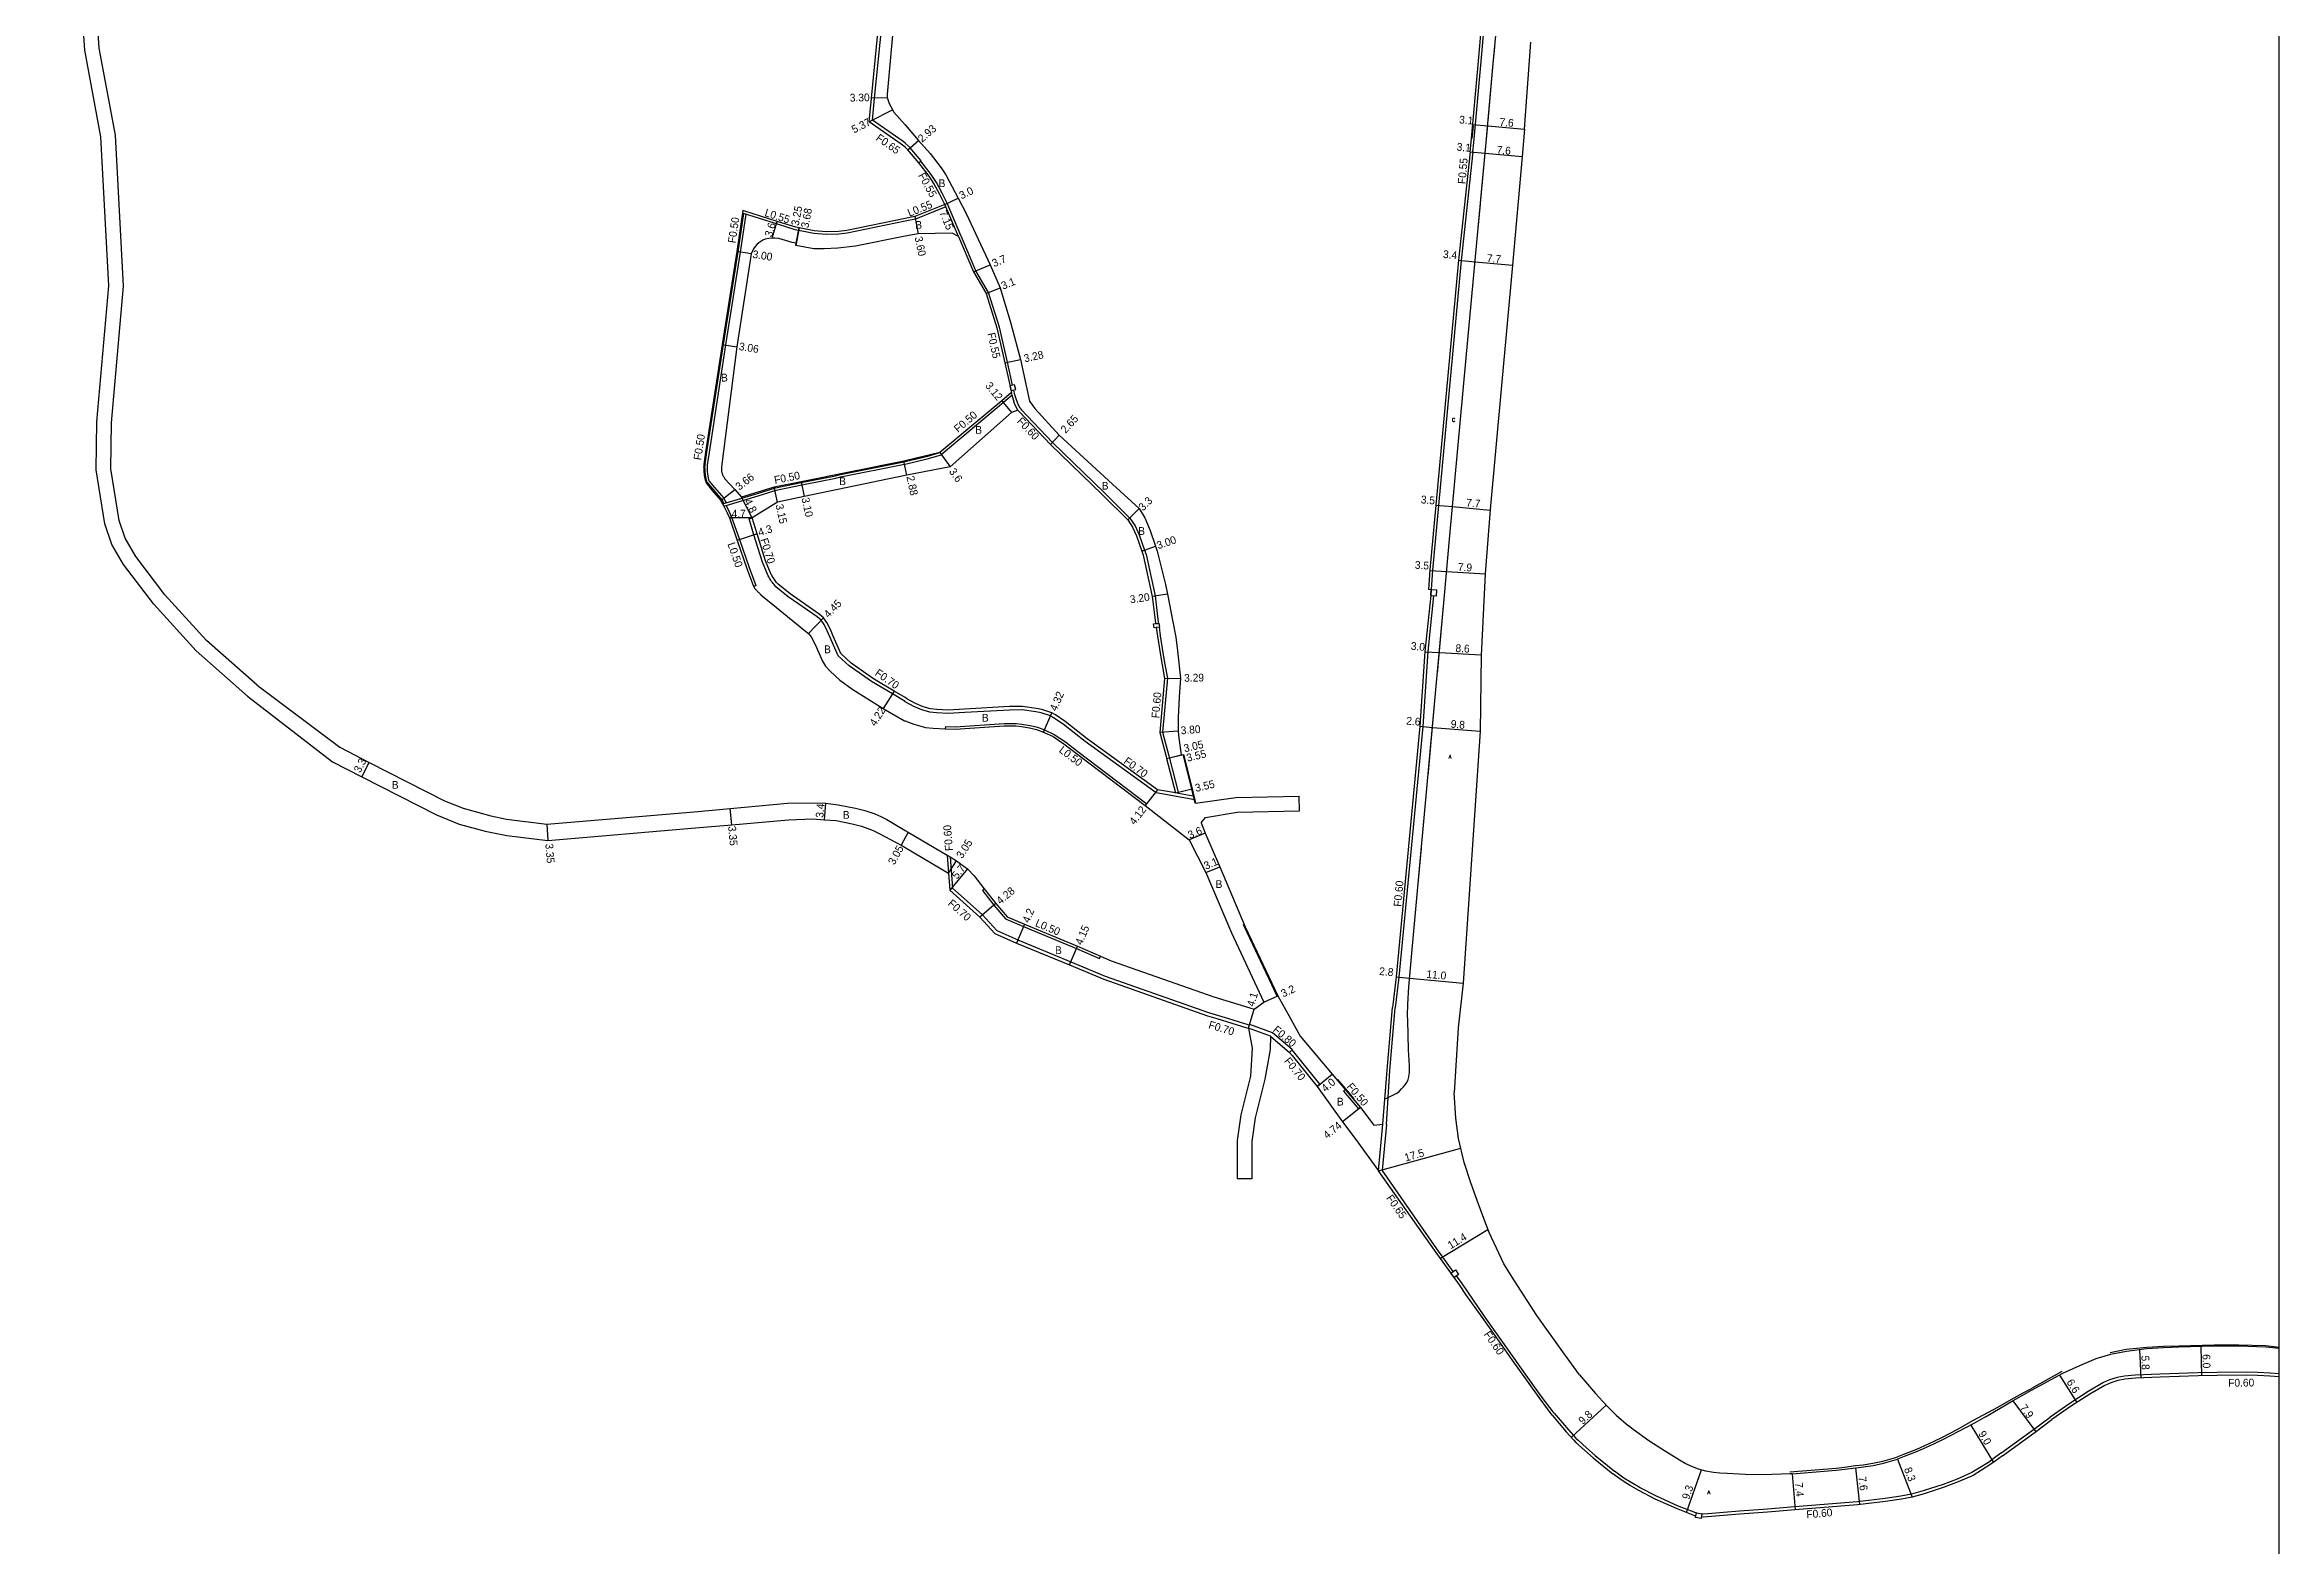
# Model space of a CAD drawing. Header units: metres. Extents: x -25600 to -24000, y -82800 to -81000.
# Drawn here: x -24458.8 to -24000, y -82554.9 to -82246.6 of the extents above; entities that cross this region are included whole.
import ezdxf

# ---------------------------------------------------------------- set-up
doc = ezdxf.new("R2010")
doc.units = ezdxf.units.M
doc.header["$LTSCALE"] = 2.5
for name, color, linetype in [('側溝・桝', 7, 'Continuous'), ('図郭', 7, 'Continuous'), ('幅員', 7, 'Continuous'), ('歩道・分離帯・安全施設', 7, 'Continuous'), ('舗装', 7, 'Continuous'), ('道路', 7, 'Continuous')]:
    doc.layers.add(name, color=color, linetype=linetype)
doc.styles.get("Standard").update_dxf_attribs({"font": ''})
doc.styles.add('YOKO_DECO', font='txt.shx', dxfattribs={"bigfont": 'extfont.shx'})
doc.styles.get('Standard').set_extended_font_data('@MS PGothic')

msp = doc.modelspace()

# ---------------------------------------------------------------- linework, layer by layer
at = {"layer": '側溝・桝'}
for points in [[(-24165.59, -82268.67), (-24165.39, -82266.72), (-24163.92, -82250.81), (-24161.98, -82228.08), (-24160.87, -82215.74), (-24159.88, -82204.61), (-24159.47, -82200)], [(-24282.15, -82266.85), (-24282.53, -82266.53), (-24288.81, -82262.14), (-24288.39, -82257.65), (-24286.87, -82242.15), (-24286.81, -82237.67), (-24285.88, -82223.69)], [(-24278.83, -82270.49), (-24281.1, -82267.81), (-24281.48, -82267.41), (-24282.15, -82266.85)], [(-24165.59, -82268.68), (-24167.96, -82290.99), (-24172.66, -82341.26), (-24173.87, -82354.58), (-24174.14, -82358.58)], [(-24279.34, -82270.9), (-24278.83, -82270.49)], [(-24273.48, -82279.21), (-24274.51, -82277.13), (-24275.72, -82274.93), (-24276.78, -82273.3), (-24278.91, -82270.55)], [(-24271.2, -82286.03), (-24273.77, -82279.95), (-24273.98, -82279.44)], [(-24270.69, -82285.81), (-24273.48, -82279.21)], [(-24315.33, -82281.31), (-24316.51, -82289.16), (-24319.5, -82308.23), (-24322.89, -82330.35), (-24323.28, -82332.88), (-24323.29, -82333.14), (-24323.3, -82333.41), (-24323.29, -82333.69), (-24323.28, -82333.96), (-24323.27, -82334.23), (-24323.24, -82334.5), (-24323.21, -82334.78), (-24323.18, -82334.99), (-24323.16, -82335.14), (-24323.14, -82335.29), (-24323.11, -82335.44), (-24323.08, -82335.58), (-24323.05, -82335.73), (-24323.02, -82335.87), (-24322.98, -82336.02), (-24322.94, -82336.15), (-24322.89, -82336.29), (-24322.84, -82336.42), (-24322.79, -82336.54), (-24321.64, -82337.95), (-24319.77, -82340.1), (-24319.5, -82340.62), (-24319.35, -82340.9)], [(-24314.85, -82281.47), (-24316.01, -82289.23), (-24319.01, -82308.31), (-24322.4, -82330.43), (-24322.78, -82332.92), (-24322.79, -82333.15), (-24322.8, -82333.42), (-24322.79, -82333.68), (-24322.78, -82333.94), (-24322.77, -82334.2), (-24322.75, -82334.46), (-24322.72, -82334.71), (-24322.69, -82334.92), (-24322.67, -82335.06), (-24322.64, -82335.21), (-24322.62, -82335.35), (-24322.59, -82335.49), (-24322.57, -82335.62), (-24322.54, -82335.75), (-24322.5, -82335.88), (-24322.47, -82336), (-24322.43, -82336.12), (-24322.38, -82336.23), (-24322.36, -82336.28), (-24321.26, -82337.62), (-24319.35, -82339.82), (-24319.05, -82340.39), (-24318.86, -82340.76)], [(-24282.15, -82282.9), (-24294.05, -82285.33), (-24295.75, -82285.53), (-24298.37, -82285.61), (-24300.91, -82285.39), (-24304.71, -82284.64), (-24308.55, -82283.46), (-24315.52, -82281.25)], [(-24273.77, -82279.95), (-24280.01, -82282.46), (-24282.15, -82282.9)], [(-24260.08, -82316.6), (-24261.14, -82311.88), (-24262.76, -82304.66), (-24265.01, -82297.51), (-24267.6, -82293.06), (-24270.57, -82286.11), (-24270.69, -82285.81)], [(-24260.19, -82318.65), (-24261.97, -82320.14), (-24274.75, -82330.88)], [(-24258.98, -82321.69), (-24259.39, -82320.96), (-24259.65, -82320.34), (-24259.9, -82319.6), (-24260.19, -82318.65), (-24260.31, -82318.1)], [(-24258.49, -82321.33), (-24258.85, -82320.69), (-24259.09, -82320.12), (-24259.33, -82319.41), (-24259.59, -82318.57), (-24259.84, -82317.57)], [(-24258.49, -82321.33), (-24258.28, -82321.56), (-24251.88, -82328.36), (-24241.2, -82338.67), (-24235.98, -82343.89), (-24234.9, -82345.46), (-24234.07, -82347.33), (-24232.99, -82350.45), (-24232.68, -82351.33), (-24230.82, -82359.88), (-24230.15, -82365.28), (-24230.11, -82365.5)], [(-24319.61, -82340.98), (-24319.35, -82340.9), (-24318.86, -82340.76), (-24312.45, -82338.84), (-24308.73, -82337.63), (-24303.47, -82336.58), (-24296.44, -82335.17), (-24295.42, -82334.93), (-24282.37, -82332.31), (-24282.15, -82332.26)], [(-24319.38, -82341.43), (-24318.89, -82341.29), (-24312.3, -82339.32), (-24308.61, -82338.12), (-24303.37, -82337.07), (-24296.33, -82335.65), (-24295.32, -82335.42), (-24282.27, -82332.8), (-24282.15, -82332.77)], [(-24282.15, -82332.26), (-24277.46, -82331.13), (-24274.99, -82330.43)], [(-24282.15, -82332.77), (-24277.33, -82331.62), (-24274.75, -82330.88)], [(-24318.89, -82341.29), (-24318.23, -82342.57), (-24317.75, -82343.66), (-24316.14, -82348.29), (-24314.16, -82354.04), (-24312.77, -82357.75), (-24313.22, -82357.97)], [(-24314.18, -82344), (-24313.51, -82343.8)], [(-24282.15, -82381.58), (-24284.73, -82380), (-24289.01, -82377.47), (-24293.63, -82374.25), (-24295.91, -82372.14), (-24297.55, -82368.41), (-24298.12, -82367.02), (-24298.79, -82365.72), (-24299.4, -82364.85), (-24300.19, -82364.15), (-24306.18, -82360.02), (-24308.66, -82357.98), (-24308.87, -82357.74), (-24309.05, -82357.53), (-24309.22, -82357.32), (-24309.39, -82357.1), (-24309.55, -82356.88), (-24309.7, -82356.65), (-24309.85, -82356.42), (-24310, -82356.19), (-24310.13, -82355.96), (-24310.24, -82355.77), (-24311.45, -82352.91), (-24313.2, -82347.29), (-24314.18, -82344)], [(-24173.64, -82359.84), (-24174.85, -82371.31), (-24175.85, -82386.67), (-24180.74, -82438.17), (-24181.49, -82444.5)], [(-24230.01, -82366.29), (-24229.74, -82368.07), (-24229.13, -82371.96), (-24228.79, -82373.94), (-24228.29, -82376.78), (-24229.26, -82387.85), (-24227.97, -82392.71), (-24226, -82400.45)], [(-24222.66, -82401.77), (-24230.6, -82400.33), (-24245.15, -82389.76), (-24249.72, -82386.24), (-24251.65, -82384.88), (-24252.3, -82384.52), (-24254.23, -82383.87), (-24255.32, -82383.66), (-24258.11, -82383.28), (-24260.71, -82383.3), (-24269.89, -82383.83), (-24273.28, -82384.04), (-24275.67, -82383.9), (-24277.04, -82383.76), (-24278.7, -82383.28), (-24280.33, -82382.57), (-24282.13, -82381.59), (-24282.15, -82381.58)], [(-24273.83, -82387.16), (-24273.81, -82386.66), (-24271.85, -82386.76), (-24261.82, -82386.06), (-24259.37, -82386.08), (-24258.18, -82386.18), (-24256.48, -82386.49), (-24254.99, -82386.84), (-24253.53, -82387.38), (-24251.52, -82388.31), (-24249.24, -82389.82), (-24246.68, -82391.8), (-24232.52, -82402.54), (-24232.82, -82402.94)], [(-24222.83, -82401.03), (-24222.99, -82401), (-24226, -82400.45), (-24226.65, -82400.34)], [(-24273.5, -82413.12), (-24273.22, -82416.82)], [(-24272.87, -82413.49), (-24272.38, -82419.9), (-24272.95, -82420.33)], [(-24272.38, -82419.9), (-24266.29, -82425.33), (-24263.29, -82428.62), (-24258.97, -82430.54), (-24248.09, -82435.01), (-24241.07, -82437.97), (-24219.82, -82445.44), (-24215.75, -82446.68)], [(-24265.91, -82420.01), (-24266.28, -82420.35), (-24263.89, -82423.39), (-24261.51, -82426.22), (-24257.81, -82427.77), (-24246.95, -82432.3), (-24242.22, -82434.32), (-24242.02, -82433.86)], [(-24183.33, -82468.44), (-24182.61, -82457.37), (-24181.49, -82444.5)], [(-24215.75, -82446.68), (-24211.76, -82447.89), (-24211.41, -82448)], [(-24211.61, -82448.68), (-24211.41, -82448), (-24211.38, -82447.91)], [(-24207.15, -82450.32), (-24211.61, -82448.68)], [(-24206.74, -82449.62), (-24211.38, -82447.91)], [(-24203.24, -82453.63), (-24202.68, -82453.05), (-24206.74, -82449.62)], [(-24202.75, -82453.13), (-24202.16, -82453.78), (-24196.97, -82460.21), (-24197.51, -82460.66)], [(-24191.78, -82461.23), (-24192.15, -82461.58), (-24189.05, -82465.24), (-24188.66, -82464.92)], [(-24184.93, -82477.99), (-24184.03, -82468.38)], [(-24183.33, -82468.44), (-24184.21, -82477.81)], [(-24169.6, -82498.61), (-24172.94, -82493.95), (-24184.21, -82477.81)], [(-24167.8, -82501.13), (-24168.93, -82499.55)], [(-24148.85, -82527.74), (-24151.54, -82524.23), (-24154.31, -82520.41), (-24157.07, -82516.45), (-24160.9, -82511.04), (-24163.23, -82507.74), (-24167.8, -82501.13)], [(-24000, -82519.66), (-24001.89, -82519.52), (-24004.43, -82519.37), (-24006.78, -82519.28), (-24012.77, -82519.38), (-24016.69, -82519.47), (-24024.51, -82519.72), (-24029.57, -82519.94), (-24031.78, -82520.14), (-24033.32, -82520.43), (-24034.83, -82520.91), (-24036.1, -82521.47), (-24039.23, -82523.31), (-24043.03, -82525.72), (-24047.04, -82528.55)], [(-24148.85, -82527.74), (-24145.97, -82531.17), (-24144.41, -82532.85), (-24143.98, -82533.28), (-24142.23, -82534.86), (-24140.47, -82536.46), (-24136.46, -82539.68)], [(-24057.17, -82535.98), (-24050.49, -82531.12), (-24047.04, -82528.55)], [(-24057.17, -82535.98), (-24058.73, -82537.11), (-24059.74, -82537.86), (-24063.12, -82539.95), (-24066.14, -82541.26), (-24068.99, -82542.36), (-24073.11, -82543.72), (-24075.54, -82544.35)], [(-24119.67, -82548.21), (-24119.81, -82548.19), (-24123.55, -82546.74), (-24127.85, -82544.81), (-24131.19, -82543.08), (-24133.07, -82542.01), (-24134.55, -82541.07), (-24136.46, -82539.68)], [(-24075.54, -82544.35), (-24077.7, -82544.78), (-24080.9, -82545.27), (-24086.63, -82545.93), (-24099.47, -82546.96)], [(-24099.47, -82546.96), (-24105.1, -82547.44), (-24110.86, -82547.88), (-24118.15, -82548.5), (-24118.54, -82548.42)]]:
    msp.add_lwpolyline(points, dxfattribs=at)
for points in [[(-24260.62, -82316.72), (-24260.4, -82317.69), (-24259.43, -82317.47), (-24259.65, -82316.5)], [(-24172.96, -82358.68), (-24174.14, -82358.59), (-24174.23, -82359.78), (-24173.05, -82359.87)], [(-24229.93, -82366.28), (-24230.01, -82366.29), (-24230.61, -82366.35), (-24231.03, -82366.4), (-24231.11, -82365.6), (-24230.71, -82365.56), (-24230.11, -82365.5), (-24230.02, -82365.49)], [(-24170.07, -82498.95), (-24169.16, -82498.29), (-24168.49, -82499.23), (-24169.4, -82499.88)], [(-24119.67, -82548.21), (-24118.54, -82548.42), (-24118.71, -82549.35), (-24119.84, -82549.14)]]:
    msp.add_lwpolyline(points, close=True, dxfattribs=at)
at = {"layer": '図郭'}
msp.add_lwpolyline([(-24800, -82800), (-24000, -82800), (-24000, -82200), (-24800, -82200)], close=True, dxfattribs=at)
at = {"layer": '幅員'}
for points in [[(-24284.69, -82260.05), (-24289.49, -82262.46)], [(-24285.74, -82257.52), (-24289.04, -82257.59)], [(-24165.6, -82263.01), (-24162.53, -82263.29)], [(-24162.53, -82263.29), (-24154.96, -82263.98)], [(-24281.58, -82268.25), (-24279.37, -82266.32)], [(-24166.13, -82268.62), (-24163.04, -82268.91)], [(-24163.04, -82268.91), (-24155.47, -82269.58)], [(-24273.98, -82279.44), (-24271.27, -82278.15)], [(-24271.2, -82286.03), (-24273.98, -82279.44)], [(-24309.46, -82286.37), (-24308.39, -82282.94)], [(-24280.17, -82281.93), (-24279.45, -82285.46)], [(-24303.87, -82284.25), (-24304.56, -82287.86)], [(-24304.48, -82287.44), (-24303.87, -82284.25)], [(-24313.74, -82289.58), (-24316.7, -82289.13)], [(-24268.09, -82293.31), (-24264.7, -82291.84)], [(-24168.5, -82290.93), (-24165.12, -82291.25)], [(-24165.12, -82291.25), (-24157.45, -82291.95)], [(-24265.51, -82297.74), (-24262.65, -82296.56)], [(-24319.7, -82308.2), (-24316.68, -82308.69)], [(-24261.68, -82312), (-24258.48, -82311.29)], [(-24262.29, -82319.76), (-24260.32, -82322.18)], [(-24250.51, -82326.83), (-24252.31, -82328.78)], [(-24281.8, -82335.03), (-24282.4, -82332.21)], [(-24274.99, -82330.43), (-24272.91, -82333.36)], [(-24319.99, -82340.25), (-24317.11, -82337.99)], [(-24308.35, -82340.62), (-24309.04, -82337.55)], [(-24303.5, -82336.44), (-24302.84, -82339.47)], [(-24313.51, -82343.8), (-24318.21, -82343.84)], [(-24313.51, -82343.8), (-24315.76, -82339.56)], [(-24236.44, -82344.27), (-24234.11, -82341.94)], [(-24173.2, -82341.21), (-24169.73, -82341.53)], [(-24169.73, -82341.53), (-24162.05, -82342.23)], [(-24312.53, -82347.09), (-24316.61, -82348.45)], [(-24233.55, -82350.64), (-24230.72, -82349.66)], [(-24174.42, -82354.61), (-24170.93, -82354.84)], [(-24170.93, -82354.84), (-24163.04, -82355.31)], [(-24228.25, -82359.53), (-24231.41, -82359.98)], [(-24298.87, -82364.39), (-24301.97, -82367.58)], [(-24175.45, -82371.33), (-24172.45, -82371.52)], [(-24172.45, -82371.52), (-24163.86, -82371.94)], [(-24284.37, -82379.4), (-24286.62, -82382.97)], [(-24228.89, -82376.81), (-24225.6, -82376.73)], [(-24253.72, -82387.85), (-24252.02, -82383.88)], [(-24226.08, -82387.62), (-24229.87, -82387.9)], [(-24176.45, -82386.62), (-24173.86, -82386.86)], [(-24173.86, -82386.86), (-24164.09, -82387.67)], [(-24393.66, -82397.03), (-24392.16, -82394.1)], [(-24228.46, -82393.23), (-24225.01, -82392.41)], [(-24228.46, -82393.23), (-24225.49, -82392.52)], [(-24298.7, -82405.85), (-24298.44, -82402.46)], [(-24230.32, -82399.67), (-24232.82, -82402.94)], [(-24226.65, -82400.34), (-24223.19, -82399.52)], [(-24355.73, -82406.76), (-24355.46, -82410.09)], [(-24317.73, -82406.88), (-24318.03, -82403.54)], [(-24281.49, -82408.42), (-24282.97, -82411.08)], [(-24220.5, -82408.57), (-24223.81, -82409.98)], [(-24273.22, -82416.82), (-24271.56, -82414.26)], [(-24269.34, -82415.92), (-24272.95, -82420.33)], [(-24220.41, -82416.69), (-24217.55, -82415.48)], [(-24263.5, -82423.07), (-24266.78, -82425.82)], [(-24257.61, -82427.31), (-24259.24, -82431.18)], [(-24248.36, -82435.66), (-24246.75, -82431.84)], [(-24181.33, -82438.11), (-24178.55, -82438.35)], [(-24178.55, -82438.35), (-24167.59, -82439.38)], [(-24208.48, -82443.34), (-24205.58, -82441.98)], [(-24211.61, -82448.68), (-24210.44, -82444.75)], [(-24197.51, -82460.66), (-24194.45, -82458.08)], [(-24188.66, -82464.92), (-24192.36, -82467.89)], [(-24184.93, -82477.99), (-24168.07, -82473.27)], [(-24172.24, -82495.92), (-24162.49, -82489.98)], [(-24028.7, -82514.7), (-24028.45, -82520.51)], [(-24016.11, -82514.07), (-24015.98, -82520.08)], [(-24045.13, -82519.92), (-24041.57, -82525.53)], [(-24145.33, -82532.69), (-24138.22, -82526.06)], [(-24054.74, -82525.2), (-24050.02, -82531.55)], [(-24063.36, -82530.19), (-24058.68, -82537.85)], [(-24121.71, -82548.12), (-24118.65, -82539.37)], [(-24100.02, -82540.17), (-24099.42, -82547.59)], [(-24087.03, -82538.97), (-24086.16, -82546.5)], [(-24078.42, -82537.2), (-24075.41, -82544.96)]]:
    msp.add_lwpolyline(points, dxfattribs=at)
at = {"layer": '歩道・分離帯・安全施設'}
for points in [[(-24183.64, -82463.19), (-24182.97, -82462.88), (-24181.17, -82461.99), (-24180.71, -82461.63), (-24180.21, -82461.14), (-24179.8, -82460.73), (-24179.46, -82460.29), (-24179.15, -82459.78), (-24178.88, -82459.22), (-24178.7, -82458.67), (-24178.62, -82458.22), (-24178.57, -82457.68), (-24178.55, -82456.88), (-24178.58, -82456.4), (-24178.77, -82453.07), (-24178.95, -82447.04), (-24178.96, -82446.08), (-24178.93, -82443.73), (-24178.7, -82440.14), (-24178.1, -82433.28), (-24176.85, -82419.71), (-24173.22, -82379.89), (-24171.38, -82359.8), (-24170.34, -82348.22), (-24167.01, -82311.72), (-24164.68, -82286.53), (-24162.84, -82266.73), (-24161.38, -82250.53), (-24159.31, -82228.19)], [(-24182.97, -82462.88), (-24181.17, -82461.99), (-24180.71, -82461.63), (-24180.21, -82461.14), (-24179.8, -82460.73), (-24179.46, -82460.29), (-24179.15, -82459.78), (-24178.88, -82459.22), (-24178.7, -82458.67), (-24178.62, -82458.22), (-24178.57, -82457.68), (-24178.55, -82456.88), (-24178.58, -82456.4), (-24178.77, -82453.07), (-24178.95, -82447.04), (-24178.96, -82446.08), (-24178.93, -82443.73), (-24178.7, -82440.14), (-24178.1, -82433.28), (-24176.85, -82419.71), (-24173.22, -82379.89), (-24171.38, -82359.8), (-24170.34, -82348.22), (-24167.01, -82311.72), (-24164.68, -82286.53), (-24162.84, -82266.73), (-24161.38, -82250.53), (-24159.31, -82228.19)], [(-24162.44, -82262.31), (-24161.38, -82250.53), (-24161.07, -82247.16)], [(-24165.5, -82263.3), (-24165.77, -82265.92)], [(-24163.92, -82278.38), (-24162.84, -82266.73), (-24162.52, -82263.18)], [(-24171.37, -82359.76), (-24170.34, -82348.22), (-24167.01, -82311.72), (-24164.68, -82286.53), (-24164.02, -82279.4)], [(-24172.85, -82375.8), (-24171.57, -82361.94)], [(-24174.75, -82396.72), (-24173.22, -82379.89), (-24173.22, -82379.83)], [(-24225.15, -82392.44), (-24223.34, -82399.55), (-24222.99, -82401), (-24222.8, -82401.81), (-24222.65, -82402.44)], [(-24178.95, -82447.03), (-24178.96, -82446.08), (-24178.93, -82443.73), (-24178.7, -82440.14), (-24178.1, -82433.28), (-24176.85, -82419.71), (-24176.11, -82411.65)], [(-24205.72, -82442.05), (-24212.43, -82427.87), (-24212.66, -82427.33)], [(-24181.17, -82461.99), (-24180.71, -82461.63), (-24180.21, -82461.14), (-24179.8, -82460.73), (-24179.46, -82460.29), (-24179.15, -82459.78), (-24178.88, -82459.22), (-24178.7, -82458.67), (-24178.62, -82458.22), (-24178.57, -82457.68), (-24178.55, -82456.88), (-24178.58, -82456.4), (-24178.77, -82453.07)], [(-24189.93, -82463.19), (-24191.67, -82461.14), (-24193.31, -82459.19)], [(-24000, -82514.22), (-24002.8, -82513.93), (-24008.31, -82513.74), (-24013.39, -82513.79), (-24020.61, -82513.98), (-24023.79, -82514.05), (-24027.23, -82514.25), (-24031.43, -82514.69), (-24034.76, -82515.31)], [(-24058.72, -82527.04), (-24055.07, -82524.94), (-24052.62, -82523.57), (-24050.87, -82522.64)], [(-24044.68, -82519.15), (-24050.87, -82522.64)], [(-24058.72, -82527.04), (-24062.99, -82529.33), (-24066.21, -82531.14), (-24069.35, -82532.78), (-24072.1, -82534.09), (-24074.52, -82535.18), (-24077.17, -82536.24), (-24078.54, -82536.76)], [(-24100.51, -82539.76), (-24091, -82539), (-24089.26, -82538.81), (-24087.03, -82538.51), (-24085.46, -82538.32), (-24083.48, -82538.02), (-24081.38, -82537.57), (-24078.54, -82536.76)]]:
    msp.add_lwpolyline(points, dxfattribs=at)
at = {"layer": '道路'}
for points in [[(-24282.15, -82267.7), (-24282.93, -82267.05), (-24289.49, -82262.46), (-24289.04, -82257.59), (-24287.52, -82242.12), (-24287.45, -82237.64), (-24286.52, -82223.6), (-24286.37, -82223.62), (-24285.97, -82220.98), (-24285.42, -82217.27), (-24285.27, -82217.29), (-24285.17, -82216.33), (-24285.02, -82214.81), (-24285.17, -82214.8), (-24284.99, -82211.14), (-24284.87, -82208.54), (-24284.48, -82200)], [(-24166.13, -82268.62), (-24165.93, -82266.67), (-24164.46, -82250.76), (-24162.52, -82228.03), (-24161.41, -82215.69), (-24160.42, -82204.56), (-24160.01, -82200)], [(-24282.15, -82263.11), (-24284.42, -82260.49), (-24284.69, -82260.05), (-24285.35, -82258.78), (-24285.74, -82257.52), (-24285.76, -82256.83), (-24284.48, -82242.39), (-24284.33, -82237.75), (-24283.3, -82224.06), (-24282.86, -82221.53), (-24282.32, -82218.01), (-24282.47, -82217.99), (-24282.33, -82216.62), (-24282.22, -82215.51), (-24282.14, -82215.52)], [(-24417.15, -82380.47), (-24427.66, -82371.15), (-24436.4, -82361.57), (-24442.58, -82353.44), (-24445.03, -82349.28), (-24446.43, -82345.09), (-24448.23, -82333.95), (-24448.07, -82324.13), (-24445.62, -82296.15), (-24447.26, -82265.54), (-24450.56, -82247.76), (-24450.79, -82243.8)], [(-24415.16, -82378.23), (-24425.55, -82369.01), (-24434.1, -82359.65), (-24440.08, -82351.77), (-24442.29, -82348.03), (-24443.51, -82344.37), (-24445.23, -82333.73), (-24445.07, -82324.29), (-24442.62, -82296.21), (-24444.28, -82265.19), (-24447.58, -82247.34), (-24447.86, -82243.23)], [(-24154.96, -82263.98), (-24153.66, -82246.11)], [(-24282.15, -82263.11), (-24279.37, -82266.32), (-24277.01, -82269), (-24274.76, -82271.91), (-24273.8, -82273.37), (-24271.27, -82278.15), (-24269.61, -82281.28), (-24264.7, -82291.84), (-24262.65, -82296.56), (-24260.42, -82303.89), (-24258.48, -82311.29), (-24256.57, -82319.88), (-24255.53, -82321.34), (-24250.51, -82326.83), (-24239.54, -82336.94), (-24234.11, -82341.94), (-24232.95, -82343.82), (-24231.84, -82346.44), (-24230.72, -82349.66), (-24230.38, -82350.64), (-24228.66, -82357.54), (-24228.25, -82359.53), (-24227.14, -82365.16), (-24226.55, -82368.34), (-24226.2, -82371.14), (-24225.6, -82376.73), (-24225.85, -82380.67), (-24226.06, -82384.84), (-24226.1, -82386.27), (-24226.08, -82387.62), (-24225.93, -82389.1), (-24225.49, -82392.52), (-24225.01, -82392.41), (-24223.19, -82399.52), (-24222.83, -82401.03), (-24222.66, -82401.77), (-24222.51, -82402.41)], [(-24154.96, -82263.98), (-24155.47, -82269.6), (-24157.45, -82291.93), (-24162.04, -82342.13), (-24163.05, -82355.36), (-24163.87, -82372.11), (-24164.09, -82387.67), (-24167.59, -82439.38), (-24168.57, -82448.57), (-24169.42, -82461.94)], [(-24273.98, -82279.44), (-24275, -82277.39), (-24276.22, -82275.16), (-24277.23, -82273.62), (-24279.34, -82270.9), (-24281.58, -82268.25), (-24281.92, -82267.89), (-24282.15, -82267.7)], [(-24166.13, -82268.62), (-24168.5, -82290.93), (-24173.2, -82341.21), (-24174.42, -82354.54), (-24174.68, -82358.55)], [(-24273.98, -82279.44), (-24280.17, -82281.93), (-24282.15, -82282.34)], [(-24315.44, -82280.7), (-24316.7, -82289.13), (-24319.7, -82308.2), (-24323.09, -82330.32), (-24323.48, -82332.86), (-24323.49, -82333.13), (-24323.5, -82333.41), (-24323.49, -82333.69), (-24323.48, -82333.97), (-24323.47, -82334.25), (-24323.44, -82334.52), (-24323.41, -82334.8), (-24323.38, -82335.02), (-24323.36, -82335.17), (-24323.33, -82335.32), (-24323.31, -82335.47), (-24323.28, -82335.62), (-24323.25, -82335.77), (-24323.21, -82335.92), (-24323.18, -82336.07), (-24323.13, -82336.22), (-24323.08, -82336.36), (-24323.03, -82336.5), (-24322.96, -82336.64), (-24321.85, -82338.12), (-24319.99, -82340.25), (-24319.74, -82340.75), (-24319.61, -82340.98), (-24319.5, -82341.2), (-24319.38, -82341.43), (-24318.68, -82342.78), (-24318.21, -82343.84), (-24316.61, -82348.45), (-24314.63, -82354.21), (-24313.4, -82357.51)], [(-24282.15, -82282.34), (-24294.13, -82284.79), (-24295.79, -82284.98), (-24298.35, -82285.06), (-24300.83, -82284.85), (-24303.87, -82284.25), (-24304.57, -82284.11), (-24308.39, -82282.94), (-24315.25, -82280.76), (-24315.44, -82280.7)], [(-24308.08, -82286.43), (-24308.88, -82286.37), (-24309.46, -82286.37), (-24310.11, -82286.43), (-24310.84, -82286.6), (-24311.35, -82286.81), (-24312.17, -82287.33), (-24312.6, -82287.71), (-24312.95, -82288.12), (-24313.26, -82288.56), (-24313.57, -82289.16), (-24313.74, -82289.58), (-24316.68, -82308.69), (-24319.85, -82333.36), (-24319.85, -82333.5), (-24319.85, -82333.63), (-24319.85, -82333.77), (-24319.85, -82333.9), (-24319.84, -82334.04), (-24319.83, -82334.17), (-24319.81, -82334.31), (-24319.78, -82334.44), (-24319.76, -82334.54), (-24319.71, -82334.69), (-24319.66, -82334.83), (-24319.6, -82334.98), (-24319.54, -82335.12), (-24319.47, -82335.27), (-24319.39, -82335.4), (-24319.31, -82335.54), (-24319.23, -82335.67), (-24319.19, -82335.73), (-24317.11, -82337.99), (-24315.76, -82339.56)], [(-24304.48, -82287.44), (-24305.36, -82287.26), (-24308.08, -82286.43)], [(-24282.15, -82285.99), (-24292.32, -82288), (-24295.93, -82288.46), (-24298.75, -82288.6), (-24300.86, -82288.54), (-24302.72, -82288.21), (-24304.56, -82287.86), (-24304.48, -82287.44)], [(-24272.48, -82285.35), (-24279.45, -82285.46), (-24282.15, -82285.99)], [(-24271.2, -82286.03), (-24272.48, -82285.35)], [(-24271.2, -82286.03), (-24268.09, -82293.31), (-24265.51, -82297.74), (-24263.29, -82304.8), (-24261.68, -82312), (-24260.53, -82317.12), (-24260.39, -82317.73), (-24260.31, -82318.1)], [(-24260.31, -82318.1), (-24262.29, -82319.76), (-24274.99, -82330.43), (-24282.15, -82332.15)], [(-24258.98, -82321.69), (-24260.32, -82322.18), (-24272.91, -82333.36), (-24281.8, -82335.03), (-24282.15, -82335.1)], [(-24258.98, -82321.69), (-24258.72, -82321.97), (-24252.31, -82328.78), (-24241.62, -82339.1), (-24236.44, -82344.27), (-24235.43, -82345.76), (-24234.63, -82347.55), (-24233.55, -82350.64), (-24233.26, -82351.5), (-24231.41, -82359.98), (-24230.74, -82365.37), (-24230.71, -82365.56)], [(-24282.15, -82332.15), (-24282.4, -82332.21), (-24303.5, -82336.44), (-24309.04, -82337.55), (-24315.76, -82339.56)], [(-24282.15, -82335.1), (-24302.84, -82339.47), (-24308.35, -82340.62), (-24313.51, -82343.8)], [(-24282.15, -82380.76), (-24284.37, -82379.4), (-24288.63, -82376.88), (-24293.19, -82373.71), (-24295.33, -82371.72), (-24296.9, -82368.14), (-24297.49, -82366.73), (-24298.19, -82365.35), (-24298.87, -82364.39), (-24299.76, -82363.59), (-24305.76, -82359.46), (-24308.17, -82357.47), (-24308.34, -82357.28), (-24308.51, -82357.09), (-24308.67, -82356.89), (-24308.83, -82356.68), (-24308.98, -82356.47), (-24309.12, -82356.26), (-24309.26, -82356.05), (-24309.4, -82355.83), (-24309.53, -82355.61), (-24309.61, -82355.46), (-24310.79, -82352.67), (-24312.53, -82347.09), (-24313.51, -82343.8)], [(-24313.4, -82357.51), (-24313.22, -82357.97), (-24313.13, -82358.11), (-24313.03, -82358.25), (-24312.93, -82358.39), (-24312.83, -82358.52), (-24312.71, -82358.64), (-24312.6, -82358.77), (-24312.48, -82358.89), (-24312.36, -82359.01), (-24312.24, -82359.13), (-24312.12, -82359.25), (-24311.99, -82359.36), (-24311.87, -82359.48), (-24311.75, -82359.6), (-24311.74, -82359.61), (-24308.54, -82362.27), (-24302.9, -82366.8), (-24301.97, -82367.58), (-24301.45, -82368.27), (-24300.63, -82369.85), (-24299.1, -82373.26), (-24298.46, -82374.31), (-24297.52, -82375.34), (-24295.57, -82377.14), (-24292.89, -82379.07), (-24290.14, -82380.81), (-24286.62, -82382.97), (-24282.26, -82385.49), (-24282.15, -82385.53)], [(-24174.23, -82359.78), (-24175.44, -82371.26), (-24176.45, -82386.62), (-24181.33, -82438.11), (-24182.08, -82444.43)], [(-24174.23, -82359.78), (-24174.14, -82358.59), (-24174.68, -82358.55)], [(-24230.61, -82366.35), (-24231.03, -82366.4), (-24231.11, -82365.6), (-24230.71, -82365.56)], [(-24230.61, -82366.35), (-24230.33, -82368.16), (-24229.72, -82372.06), (-24229.38, -82374.04), (-24228.89, -82376.81), (-24229.87, -82387.9), (-24228.55, -82392.86), (-24228.46, -82393.23), (-24226.65, -82400.34)], [(-24417.15, -82380.47), (-24399.73, -82393.93)], [(-24415.16, -82378.23), (-24398.2, -82390.95)], [(-24226.65, -82400.34), (-24230.32, -82399.67), (-24244.73, -82389.2), (-24249.3, -82385.67), (-24251.27, -82384.28), (-24252.02, -82383.88), (-24254.05, -82383.19), (-24255.2, -82382.97), (-24258.07, -82382.58), (-24260.73, -82382.6), (-24269.93, -82383.14), (-24273.28, -82383.34), (-24275.61, -82383.21), (-24276.9, -82383.07), (-24278.46, -82382.62), (-24280.02, -82381.94), (-24281.78, -82380.99), (-24282.15, -82380.76)], [(-24282.15, -82385.53), (-24280.38, -82386.24), (-24277.92, -82386.88), (-24276.4, -82387.03), (-24273.83, -82387.16), (-24271.84, -82387.26), (-24261.81, -82386.56), (-24259.4, -82386.58), (-24258.25, -82386.68), (-24256.58, -82386.98), (-24255.13, -82387.32), (-24253.72, -82387.85), (-24251.76, -82388.75), (-24249.54, -82390.23), (-24246.98, -82392.2), (-24232.82, -82402.94), (-24223.81, -82409.98)], [(-24399.73, -82393.93), (-24393.66, -82397.03)], [(-24398.2, -82390.95), (-24392.16, -82394.1)], [(-24392.16, -82394.1), (-24376.71, -82401.94), (-24372.87, -82403.46), (-24367.2, -82405.03), (-24363.96, -82405.71), (-24355.73, -82406.76), (-24325.43, -82404.19)], [(-24393.66, -82397.03), (-24378.38, -82404.84), (-24373.67, -82406.72), (-24368.34, -82408.2), (-24363.92, -82409.08), (-24355.46, -82410.09), (-24325.14, -82407.53)], [(-24325.43, -82404.19), (-24318.03, -82403.54), (-24306.26, -82402.45), (-24300.92, -82402.37), (-24298.44, -82402.46), (-24295.89, -82402.76), (-24292.32, -82403.43), (-24290.41, -82403.91), (-24288.36, -82404.62), (-24287.12, -82405.16), (-24285.91, -82405.77), (-24282.15, -82408.02)], [(-24222.51, -82402.41), (-24214.23, -82401.26), (-24201.22, -82400.98)], [(-24201.15, -82403.98), (-24201.22, -82400.98)], [(-24325.14, -82407.53), (-24317.73, -82406.88), (-24306.07, -82405.84), (-24301.08, -82405.67), (-24298.7, -82405.85), (-24296.32, -82406.03), (-24293.03, -82406.65), (-24291.07, -82407.15), (-24288.71, -82408.05), (-24287.45, -82408.68), (-24282.97, -82411.08), (-24282.15, -82411.57)], [(-24282.15, -82408.02), (-24281.49, -82408.42), (-24273.5, -82413.12), (-24272.87, -82413.49), (-24271.56, -82414.26), (-24269.34, -82415.92), (-24267.99, -82417.37), (-24265.91, -82420.01), (-24263.5, -82423.07), (-24261.21, -82425.81), (-24257.61, -82427.31), (-24246.75, -82431.84), (-24242.02, -82433.86), (-24239.85, -82434.79), (-24218.76, -82442.21), (-24211.39, -82444.45), (-24210.44, -82444.75), (-24208.48, -82443.34)], [(-24221.34, -82406.47), (-24220.49, -82405.36), (-24213.99, -82404.26), (-24201.15, -82403.98)], [(-24221.34, -82406.47), (-24220.5, -82408.57)], [(-24282.15, -82411.57), (-24273.22, -82416.82)], [(-24223.81, -82409.98), (-24220.41, -82416.69), (-24215.13, -82429.07), (-24208.48, -82443.34)], [(-24220.5, -82408.57), (-24217.55, -82415.48), (-24212.29, -82427.81), (-24205.58, -82441.98), (-24203.01, -82446.68)], [(-24273.22, -82416.82), (-24272.95, -82420.33), (-24266.78, -82425.82), (-24263.71, -82429.2), (-24259.24, -82431.18), (-24248.36, -82435.66), (-24241.32, -82438.62), (-24220.04, -82446.11), (-24218.15, -82446.68)], [(-24184.03, -82468.38), (-24183.2, -82457.31), (-24182.08, -82444.43)], [(-24218.15, -82446.68), (-24211.96, -82448.56), (-24211.61, -82448.68)], [(-24211.61, -82448.68), (-24210.85, -82452.79), (-24211.23, -82458.48), (-24213.24, -82466.48), (-24213.98, -82471.71), (-24213.97, -82479.57)], [(-24203.01, -82446.68), (-24201.04, -82450.28), (-24194.45, -82458.08), (-24191.78, -82461.23), (-24188.66, -82464.92), (-24185.88, -82468.58)], [(-24207.15, -82450.32), (-24207.21, -82453.01), (-24208.29, -82459.11), (-24210.29, -82467.06), (-24210.98, -82471.92), (-24210.97, -82479.57)], [(-24207.15, -82450.32), (-24203.24, -82453.63), (-24202.7, -82454.24), (-24197.51, -82460.66), (-24192.36, -82467.89), (-24189.58, -82471.55), (-24184.93, -82477.99)], [(-24143.67, -82519.88), (-24146.77, -82515.64), (-24152.41, -82507.67), (-24157.05, -82500.55), (-24159.21, -82497.06), (-24162.25, -82490.61), (-24163.33, -82487.74), (-24164.67, -82484.04), (-24166.01, -82480.4), (-24167.38, -82476.27), (-24168.5, -82471.35), (-24169.04, -82467.14), (-24169.42, -82461.94)], [(-24185.88, -82468.58), (-24184.03, -82468.38)], [(-24210.97, -82479.57), (-24213.97, -82479.57)], [(-24149.32, -82528.14), (-24151.95, -82524.54), (-24154.73, -82520.71), (-24157.49, -82516.75), (-24161.33, -82511.33), (-24163.65, -82508.04), (-24166.99, -82503.35), (-24168.33, -82501.38), (-24173.42, -82494.28), (-24184.93, -82477.99)], [(-24000, -82514.44), (-24002.79, -82514.15), (-24008.29, -82513.99), (-24013.37, -82513.99), (-24020.6, -82514.19), (-24023.76, -82514.33), (-24027.21, -82514.5), (-24031.35, -82515.07), (-24034.68, -82515.7), (-24037.67, -82516.57), (-24041.03, -82518.04), (-24044.5, -82519.57), (-24051.69, -82523.5)], [(-24143.67, -82519.88), (-24140.4, -82523.67), (-24138.91, -82525.32), (-24137.93, -82526.37), (-24136.15, -82528.12), (-24133.6, -82530.32)], [(-24000, -82520.28), (-24001.93, -82520.14), (-24004.46, -82519.99), (-24006.79, -82519.9), (-24012.76, -82520.01), (-24016.67, -82520.09), (-24024.48, -82520.34), (-24029.53, -82520.56), (-24031.69, -82520.76), (-24033.17, -82521.04), (-24034.61, -82521.49), (-24035.82, -82522.02), (-24038.91, -82523.84), (-24042.68, -82526.23), (-24046.67, -82529.06)], [(-24060.31, -82528.47), (-24054.61, -82525.12), (-24051.69, -82523.5)], [(-24149.32, -82528.14), (-24146.44, -82531.58), (-24144.86, -82533.28), (-24144.41, -82533.74), (-24142.65, -82535.32), (-24140.87, -82536.94), (-24136.85, -82540.17)], [(-24100.02, -82540.17), (-24100.45, -82540.2), (-24106.03, -82540.38), (-24109.65, -82540.32), (-24113.37, -82540.1), (-24114.84, -82540.06), (-24116.18, -82539.91), (-24117.74, -82539.62), (-24119.23, -82539.21), (-24120.48, -82538.75), (-24121.99, -82538.05), (-24123.15, -82537.4), (-24126.77, -82535.15), (-24129.45, -82533.4), (-24132.65, -82531.07), (-24133.6, -82530.32)], [(-24060.31, -82528.47), (-24062.69, -82529.84), (-24065.99, -82531.54), (-24069.14, -82533.19), (-24071.91, -82534.5), (-24074.35, -82535.6), (-24077, -82536.66), (-24078.42, -82537.2)], [(-24056.8, -82536.49), (-24050.12, -82531.62), (-24046.67, -82529.06)], [(-24056.8, -82536.49), (-24058.36, -82537.61), (-24059.4, -82538.38), (-24062.84, -82540.51), (-24065.91, -82541.84), (-24068.78, -82542.95), (-24072.94, -82544.32), (-24075.41, -82544.96)], [(-24099.42, -82547.58), (-24105.05, -82548.07), (-24110.81, -82548.5), (-24118.19, -82549.12), (-24118.66, -82549.04), (-24118.71, -82549.35), (-24119.84, -82549.14), (-24119.79, -82548.82), (-24119.98, -82548.79), (-24123.79, -82547.31), (-24128.12, -82545.37), (-24131.49, -82543.63), (-24133.39, -82542.54), (-24134.9, -82541.58), (-24136.85, -82540.17)], [(-24100.02, -82540.17), (-24090.96, -82539.45), (-24089.21, -82539.26), (-24086.97, -82538.96), (-24085.4, -82538.77), (-24083.4, -82538.47), (-24081.27, -82538.01), (-24078.42, -82537.2)], [(-24075.41, -82544.96), (-24077.6, -82545.4), (-24080.82, -82545.89), (-24086.57, -82546.55), (-24099.42, -82547.58)]]:
    msp.add_lwpolyline(points, dxfattribs=at)

# ---------------------------------------------------------------- texts
at = {"layer": '側溝・桝'}
for s, rotation, p in [('F0.65', 325.0434, (-24288.28, -82266.15)), ('F0.55', 85, (-24167.09, -82275.32)), ('F0.55', 298.6823, (-24279.51, -82273.48)), ('L0.55', 21.9623, (-24281.24, -82282.01)), ('F0.50', 81.4582, (-24316.96, -82287.49)), ('L0.55', 342.4, (-24311.11, -82281.81)), ('F0.55', 282.6412, (-24265.26, -82305.98)), ('F0.50', 40.0337, (-24271.27, -82326.41)), ('F0.60', 313.277, (-24259.28, -82324.09)), ('F0.50', 81.2825, (-24324.02, -82332.06)), ('F0.50', 11.342, (-24308.85, -82336.88)), ('F0.70', 287.3364, (-24311.89, -82348.29)), ('L0.50', 288.9908, (-24318.63, -82349.2)), ('F0.70', 325.1829, (-24288.48, -82376.05)), ('F0.60', 84.9789, (-24229.98, -82385.04)), ('L0.50', 322.821, (-24250.69, -82391.82)), ('F0.70', 324.0092, (-24237.4, -82394.13)), ('F0.60', 94.3574, (-24272.32, -82412.2)), ('F0.60', 85, (-24180.26, -82423.76)), ('F0.70', 318.3203, (-24273.49, -82423.23)), ('L0.50', 337.3751, (-24255.56, -82427.66)), ('F0.70', 343.0764, (-24219.97, -82448.63)), ('F0.80', 319.7185, (-24206.77, -82449.22)), ('F0.70', 308.9366, (-24204.41, -82455.45)), ('F0.50', 310.2259, (-24191.58, -82460.73)), ('F0.65', 305, (-24183.44, -82483.57)), ('F0.60', 304.89, (-24163.4, -82511.56)), ('F0.60', 0.5004, (-24010.49, -82522.3)), ('F0.60', 5, (-24097.03, -82549.35))]:
    msp.add_text(s, height=1.6, rotation=rotation, dxfattribs=at).set_placement(p)
at = {"layer": '幅員'}
for s, rotation, p in [('3.30', 1.2898, (-24293.47, -82258.34)), ('3.1', 355, (-24168.44, -82262.8)), ('5.37', 26.6311, (-24292.63, -82264.89)), ('2.93', 41.0207, (-24278.65, -82266.8)), ('7.6', 355, (-24160.16, -82263.28)), ('3.1', 355, (-24168.95, -82268.39)), ('7.6', 355, (-24160.73, -82269)), ('3.0', 25.5353, (-24270.56, -82278.44)), ('3.6', 72.6102, (-24309.52, -82286.26)), ('3.25', 79.1774, (-24303.99, -82283.93)), ('3.68', 79.1774, (-24301.99, -82284.39)), ('7.15', 292.8866, (-24275.16, -82281.11)), ('3.60', 281.5395, (-24280.19, -82286.2)), ('3.00', 351.2467, (-24313.55, -82290.42)), ('3.7', 23.4257, (-24263.87, -82292.36)), ('3.4', 355, (-24171.76, -82290.44)), ('7.7', 355, (-24162.75, -82291.25)), ('3.1', 22.3433, (-24262.02, -82296.98)), ('3.06', 350.895, (-24316.35, -82309.34)), ('3.28', 12.6425, (-24257.56, -82311.9)), ('3.12', 309.1439, (-24265.78, -82316.74)), ('2.65', 47.34, (-24249.19, -82326.58)), ('3.66', 38.1476, (-24316.17, -82338.27)), ('3.6', 305.3241, (-24273.21, -82334.32)), ('2.88', 281.8756, (-24281.87, -82335.38)), ('4.7', 0.536, (-24317.76, -82343.78)), ('4.8', 297.9294, (-24315.24, -82340.43)), ('3.15', 282.7057, (-24308.76, -82341.2)), ('3.10', 282.2045, (-24303.42, -82339.81)), ('3.3', 44.9858, (-24233.27, -82342.52)), ('3.5', 355, (-24176.31, -82340.83)), ('7.7', 355, (-24167, -82341.49)), ('4.3', 18.4554, (-24312.02, -82347.64)), ('3.00', 19.112, (-24230.16, -82350.31)), ('3.5', 356, (-24177.53, -82354.26)), ('7.9', 357, (-24168.68, -82354.7)), ('4.45', 45.8392, (-24297.86, -82364.5)), ('3.20', 8.092, (-24235.87, -82361.4)), ('3.0', 355, (-24178.37, -82370.91)), ('8.6', 357, (-24169.18, -82371.38)), ('3.29', 1.3256, (-24224.83, -82377.51)), ('4.32', 66.8065, (-24251.06, -82383.68)), ('4.22', 57.7585, (-24288.23, -82386.77)), ('2.6', 355, (-24179.3, -82386.28)), ('3.80', 4.3046, (-24225.5, -82388.3)), ('3.05', 13.363, (-24224.72, -82392)), ('9.8', 355, (-24170.17, -82386.92)), ('3.3', 62.9247, (-24394.01, -82396.33)), ('3.55', 13.363, (-24224.15, -82393.94)), ('3.55', 13.3607, (-24222.4, -82400.15)), ('3.4', 85.6553, (-24298.92, -82405.47)), ('4.12', 52.5126, (-24235, -82407.04)), ('3.35', 275.1981, (-24318.48, -82407.18)), ('3.6', 23.1003, (-24223.67, -82409.81)), ('3.35', 274.664, (-24356.01, -82410.78)), ('3.05', 60.8782, (-24284.35, -82415.25)), ('3.05', 57.1718, (-24270.42, -82413.95)), ('5.7', 50.7794, (-24271.47, -82418.15)), ('3.1', 23.0975, (-24220.39, -82416.14)), ('4.28', 39.9753, (-24262.57, -82423.34)), ('4.2', 67.181, (-24256.68, -82427.16)), ('4.15', 67.1896, (-24245.83, -82431.71)), ('3.2', 24.9949, (-24204.52, -82442.37)), ('2.8', 355, (-24184.85, -82437.72)), ('11.0', 355, (-24175.16, -82438.32)), ('4.1', 73.4882, (-24210.51, -82444.36)), ('4.0', 40.2591, (-24195.84, -82461.89)), ('4.74', 38.7695, (-24195.5, -82471.49)), ('17.5', 16, (-24179.35, -82476.06)), ('11.4', 31, (-24170.14, -82494.09)), ('5.8', 272, (-24028.33, -82515.93)), ('6.0', 271, (-24015.77, -82515.63)), ('6.6', 302, (-24043.76, -82521.37)), ('9.8', 43, (-24143, -82530.17)), ('7.9', 307, (-24053.35, -82526.66)), ('9.0', 301, (-24061.86, -82531.96)), ('7.6', 277, (-24086.44, -82540.83)), ('8.3', 291, (-24077.09, -82539.21)), ('9.3', 71, (-24121.2, -82545.62)), ('7.4', 275, (-24099.46, -82542.02))]:
    msp.add_text(s, height=1.6, rotation=rotation, dxfattribs=at).set_placement(p)
at = {"layer": '舗装'}
for p in [(-24275.26, -82275.9), (-24280.05, -82284.46), (-24319.93, -82315.83), (-24267.74, -82326.56), (-24295.69, -82337.11), (-24241.77, -82338.04), (-24234.29, -82347.33), (-24298.78, -82371.64), (-24266.37, -82385.7), (-24387.53, -82399.48), (-24294.94, -82405.65), (-24218.39, -82419.86), (-24251.36, -82433.44), (-24193.49, -82464.54)]:
    msp.add_text('B', height=1.6, dxfattribs=at).set_placement(p)
at = {"layer": '舗装', "style": 'YOKO_DECO'}
for s, p in [('C', (-24169.87, -82324.08, 668.59)), ('A', (-24170.55, -82393.24, 668.21)), ('A', (-24117.41, -82544.34, 669.8))]:
    msp.add_text(s, height=0.75, dxfattribs=at).set_placement(p)

doc.saveas('drawing.dxf')
